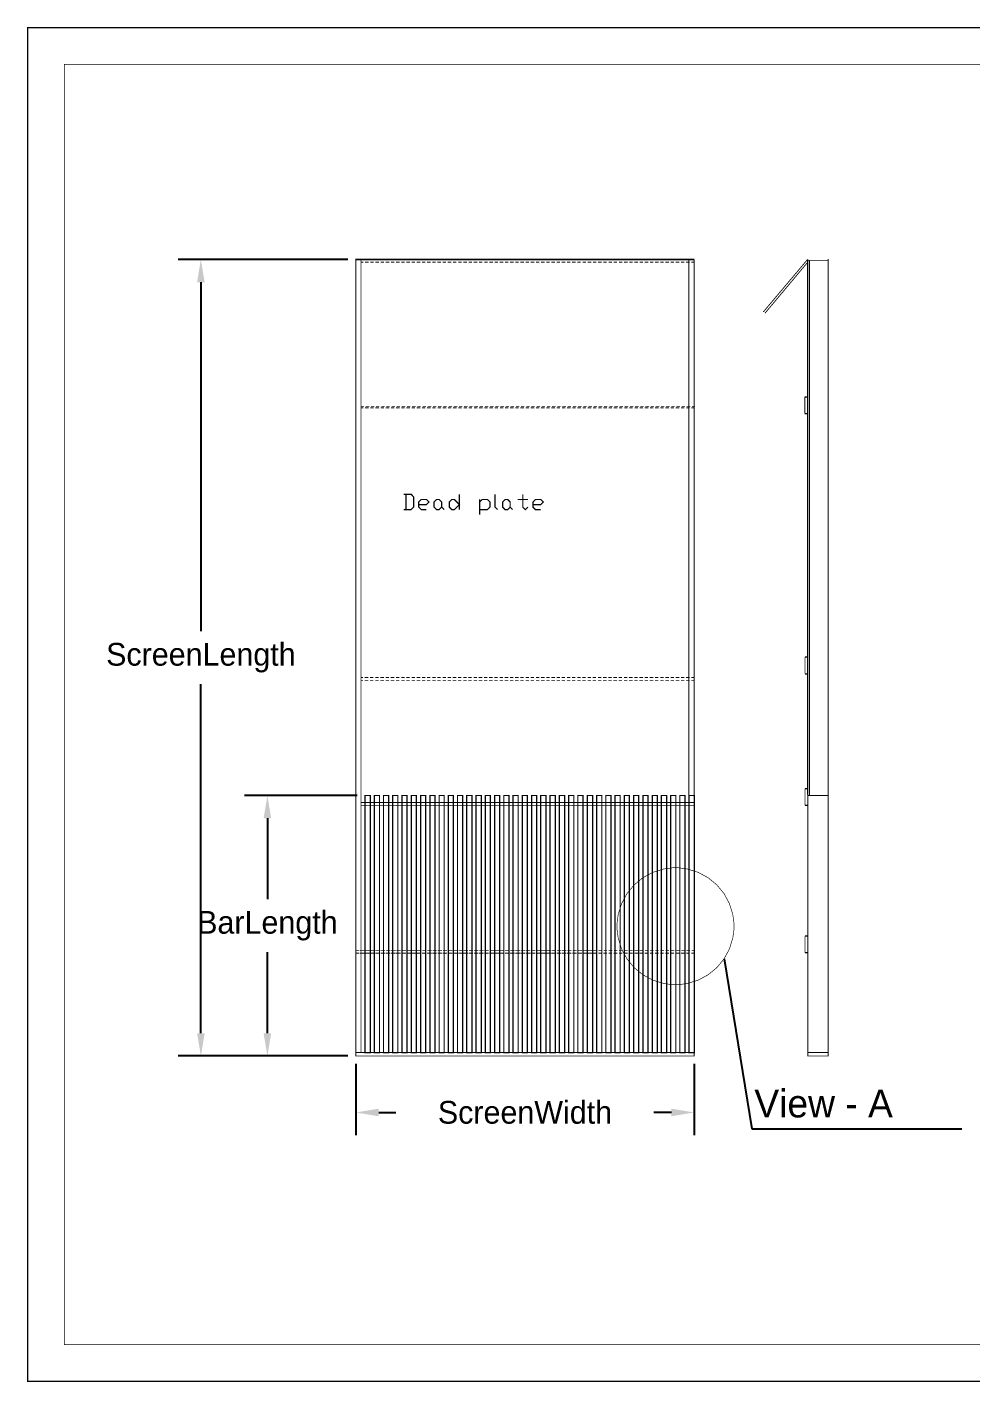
# Model space of a CAD drawing. Extents: x -4.2 to 11.2, y -10.2 to 0.5.
# Drawn here: x -4.2 to 3.27, y -10.24 to 0.48 of the extents above; entities that cross this region are included whole.
import ezdxf

# ---------------------------------------------------------------- set-up
doc = ezdxf.new("R2010")
doc.units = 0
doc.header["$MEASUREMENT"] = 0
doc.dimstyles.get("Standard").update_dxf_attribs({"dimtxt": 0.18, "dimasz": 0.18, "dimexe": 0.18, "dimexo": 0.0625, "dimgap": 0.09, "dimtad": 0, "dimtih": 1, "dimtoh": 1, "dimdec": 4, "dimzin": 0, "dimdsep": 46, "dimtxsty": 'Standard', "dimcen": 0.09, "dimadec": 0, "dimazin": 0, "dimtfac": 1, "dimtdec": 4, "dimtofl": 0, "dimtmove": 0, "dimatfit": 3, "dimfxl": 1, "dimtolj": 1, "dimtzin": 0, "dimarcsym": 0})

# ---------------------------------------------------------------- blocks, each defined once
blk = doc.blocks.new('*D0')
at = {"color": 0, "linetype": 'Continuous', "lineweight": -2}
for p, q in [((-1.597, -7.721), (-1.597, -8.286)), ((1.078, -7.721), (1.078, -8.286)), ((-1.417, -8.106), (-1.28, -8.106)), ((0.898, -8.106), (0.76, -8.106))]:
    blk.add_line(p, q, dxfattribs=at)
at = {"color": 0, "linetype": 'Continuous'}
for points in [[(-1.417, -8.076), (-1.417, -8.136), (-1.597, -8.106)], [(0.898, -8.076), (0.898, -8.136), (1.078, -8.106)]]:
    blk.add_solid(points, dxfattribs=at)
at = {"layer": 'Defpoints', "color": 0, "linetype": 'Continuous'}
for p in [(-1.597, -7.659), (1.078, -7.659), (1.078, -8.106)]:
    blk.add_point(p, dxfattribs=at)
at = {"color": 0, "linetype": 'Continuous', "insert": (-0.26, -8.106), "char_height": 0.18, "attachment_point": 5}
blk.add_mtext('\\A1;ScreenWidth', dxfattribs=at)
blk = doc.blocks.new('*D1')
at = {"color": 0, "linetype": 'Continuous', "lineweight": -2}
for p, q in [((-1.588, -5.599), (-2.477, -5.599)), ((-2.297, -5.779), (-2.297, -6.419)), ((-2.297, -7.479), (-2.297, -6.839)), ((-1.66, -7.659), (-2.477, -7.659))]:
    blk.add_line(p, q, dxfattribs=at)
at = {"color": 0, "linetype": 'Continuous'}
for points in [[(-2.327, -5.779), (-2.267, -5.779), (-2.297, -5.599)], [(-2.327, -7.479), (-2.267, -7.479), (-2.297, -7.659)]]:
    blk.add_solid(points, dxfattribs=at)
at = {"layer": 'Defpoints', "color": 0, "linetype": 'Continuous'}
for p in [(-2.297, -5.599), (-1.526, -5.599), (-1.597, -7.659)]:
    blk.add_point(p, dxfattribs=at)
at = {"color": 0, "linetype": 'Continuous', "insert": (-2.297, -6.629), "char_height": 0.18, "attachment_point": 5}
blk.add_mtext('\\A1;BarLength', dxfattribs=at)
blk = doc.blocks.new('*D2')
at = {"color": 0, "linetype": 'Continuous', "lineweight": -2}
for p, q in [((-1.66, -1.359), (-3.003, -1.359)), ((-2.823, -1.539), (-2.823, -4.299)), ((-2.823, -7.479), (-2.823, -4.719)), ((-1.66, -7.659), (-3.003, -7.659))]:
    blk.add_line(p, q, dxfattribs=at)
at = {"color": 0, "linetype": 'Continuous'}
for points in [[(-2.853, -1.539), (-2.793, -1.539), (-2.823, -1.359)], [(-2.853, -7.479), (-2.793, -7.479), (-2.823, -7.659)]]:
    blk.add_solid(points, dxfattribs=at)
at = {"layer": 'Defpoints', "color": 0, "linetype": 'Continuous'}
for p in [(-2.823, -1.359), (-1.597, -1.359), (-1.597, -7.659)]:
    blk.add_point(p, dxfattribs=at)
at = {"color": 0, "linetype": 'Continuous', "insert": (-2.823, -4.509), "char_height": 0.18, "attachment_point": 5}
blk.add_mtext('\\A1;ScreenLength', dxfattribs=at)

msp = doc.modelspace()

# ---------------------------------------------------------------- linework, layer by layer
at = {"linetype": 'Continuous'}
for p, q in [((1.07785, -1.36057), (-1.59725, -1.35889)), ((1.31385, -6.89161), (1.53469, -8.23587)), ((1.53469, -8.23587), (3.1938, -8.23587))]:
    msp.add_line(p, q, dxfattribs=at)
at = {"color": 0}
for points, const_width in [([(11.2078, 0.47445), (-4.19215, 0.47445), (-4.19215, -10.23227), (11.2078, -10.23227), (11.2078, 0.47445)], 0.01), ([(8.70612, 0.18445), (-3.90215, 0.18445), (-3.90215, -9.94223), (8.70612, -9.94223), (8.70612, 0.18445)], 0.005), ([(-0.93885, -3.33724), (-0.95885, -3.33724), (-0.97885, -3.31722), (-0.97885, -3.27724), (-0.95885, -3.25722), (-0.93885, -3.25722), (-0.91885, -3.27724), (-0.91885, -3.31722), (-0.93885, -3.33724)], 0.01), ([(-0.77885, -3.29727), (-0.81885, -3.33724), (-0.83885, -3.33724), (-0.85885, -3.31722), (-0.85885, -3.27724), (-0.83885, -3.25722), (-0.81885, -3.25722), (-0.77885, -3.29727)], 0.01), ([(-0.39715, -3.33724), (-0.41715, -3.33724), (-0.43725, -3.31722), (-0.43725, -3.27724), (-0.41715, -3.25722), (-0.39715, -3.25722), (-0.37725, -3.27724), (-0.37725, -3.31722), (-0.39715, -3.33724)], 0.01), ([(-1.48385, -7.63222), (-1.52555, -7.63222), (-1.52555, -5.59891), (-1.48385, -5.59891), (-1.48385, -7.63222)], 0.01), ([(-1.41055, -7.63222), (-1.45215, -7.63222), (-1.45215, -5.59891), (-1.41055, -5.59891), (-1.41055, -7.63222)], 0.01), ([(-1.33715, -7.63222), (-1.37885, -7.63222), (-1.37885, -5.59891), (-1.33715, -5.59891), (-1.33715, -7.63222)], 0.01), ([(-1.26545, -7.63222), (-1.30555, -7.63222), (-1.30555, -5.59891), (-1.26545, -5.59891), (-1.26545, -7.63222)], 0.01), ([(-1.19225, -7.63222), (-1.23215, -7.63222), (-1.23215, -5.59891), (-1.19225, -5.59891), (-1.19225, -7.63222)], 0.01), ([(-1.11885, -7.63222), (-1.15885, -7.63222), (-1.15885, -5.59891), (-1.11885, -5.59891), (-1.11885, -7.63222)], 0.01), ([(-1.04555, -7.63222), (-1.08555, -7.63222), (-1.08555, -5.59891), (-1.04555, -5.59891), (-1.04555, -7.63222)], 0.01), ([(-0.97225, -7.63222), (-1.01215, -7.63222), (-1.01215, -5.59891), (-0.97225, -5.59891), (-0.97225, -7.63222)], 0.01), ([(-0.89885, -7.63222), (-0.93885, -7.63222), (-0.93885, -5.59891), (-0.89885, -5.59891), (-0.89885, -7.63222)], 0.01), ([(-0.82555, -7.63222), (-0.86715, -7.63222), (-0.86715, -5.59891), (-0.82555, -5.59891), (-0.82555, -7.63222)], 0.01), ([(-0.75225, -7.63222), (-0.79385, -7.63222), (-0.79385, -5.59891), (-0.75225, -5.59891), (-0.75225, -7.63222)], 0.01), ([(-0.67885, -7.63222), (-0.72055, -7.63222), (-0.72055, -5.59891), (-0.67885, -5.59891), (-0.67885, -7.63222)], 0.01), ([(-0.60555, -7.63222), (-0.64715, -7.63222), (-0.64715, -5.59891), (-0.60555, -5.59891), (-0.60555, -7.63222)], 0.01), ([(-0.53385, -7.63222), (-0.57385, -7.63222), (-0.57385, -5.59891), (-0.53385, -5.59891), (-0.53385, -7.63222)], 0.01), ([(-0.46055, -7.63222), (-0.50055, -7.63222), (-0.50055, -5.59891), (-0.46055, -5.59891), (-0.46055, -7.63222)], 0.01), ([(-0.38715, -7.63222), (-0.42715, -7.63222), (-0.42715, -5.59891), (-0.38715, -5.59891), (-0.38715, -7.63222)], 0.01), ([(-0.31385, -7.63222), (-0.35385, -7.63222), (-0.35385, -5.59891), (-0.31385, -5.59891), (-0.31385, -7.63222)], 0.01), ([(-0.24055, -7.63222), (-0.28055, -7.63222), (-0.28055, -5.59891), (-0.24055, -5.59891), (-0.24055, -7.63222)], 0.01), ([(-0.16715, -7.63222), (-0.20715, -7.63222), (-0.20715, -5.59891), (-0.16715, -5.59891), (-0.16715, -7.63222)], 0.01), ([(-0.09385, -7.63222), (-0.13555, -7.63222), (-0.13555, -5.59891), (-0.09385, -5.59891), (-0.09385, -7.63222)], 0.01), ([(-0.02055, -7.63222), (-0.06225, -7.63222), (-0.06225, -5.59891), (-0.02055, -5.59891), (-0.02055, -7.63222)], 0.01), ([(0.05285, -7.63222), (0.01115, -7.63222), (0.01115, -5.59891), (0.05285, -5.59891), (0.05285, -7.63222)], 0.01), ([(0.12615, -7.63222), (0.08445, -7.63222), (0.08445, -5.59891), (0.12615, -5.59891), (0.12615, -7.63222)], 0.01), ([(0.19785, -7.63222), (0.15775, -7.63222), (0.15775, -5.59891), (0.19785, -5.59891), (0.19785, -7.63222)], 0.01), ([(0.27445, -7.63222), (0.23285, -7.63222), (0.23285, -5.59891), (0.27445, -5.59891), (0.27445, -7.63222)], 0.01), ([(0.34785, -7.63222), (0.30615, -7.63222), (0.30615, -5.59891), (0.34785, -5.59891), (0.34785, -7.63222)], 0.01), ([(0.41945, -7.63222), (0.37945, -7.63222), (0.37945, -5.59891), (0.41945, -5.59891), (0.41945, -7.63222)], 0.01), ([(0.49275, -7.63222), (0.45285, -7.63222), (0.45285, -5.59891), (0.49275, -5.59891), (0.49275, -7.63222)], 0.01), ([(0.56615, -7.63222), (0.52615, -7.63222), (0.52615, -5.59891), (0.56615, -5.59891), (0.56615, -7.63222)], 0.01), ([(0.63945, -7.63222), (0.59945, -7.63222), (0.59945, -5.59891), (0.63945, -5.59891), (0.63945, -7.63222)], 0.01), ([(0.71275, -7.63222), (0.67285, -7.63222), (0.67285, -5.59891), (0.71275, -5.59891), (0.71275, -7.63222)], 0.01), ([(0.78615, -7.63222), (0.74615, -7.63222), (0.74615, -5.59891), (0.78615, -5.59891), (0.78615, -7.63222)], 0.01), ([(0.85955, -7.63222), (0.81785, -7.63222), (0.81785, -5.59891), (0.85955, -5.59891), (0.85955, -7.63222)], 0.01), ([(0.93275, -7.63222), (0.89115, -7.63222), (0.89115, -5.59891), (0.93275, -5.59891), (0.93275, -7.63222)], 0.01), ([(1.00615, -7.63222), (0.96445, -7.63222), (0.96445, -5.59891), (1.00615, -5.59891), (1.00615, -7.63222)], 0.01), ([(1.07945, -7.63222), (1.03785, -7.63222), (1.03785, -5.59891), (1.07945, -5.59891), (1.07945, -7.63222)], 0.01), ([(0.93025, -6.17057), (0.90695, -6.17057), (0.83705, -6.17996), (0.75025, -6.20688), (0.67165, -6.24952), (0.60325, -6.30604), (0.54675, -6.37446), (0.50405, -6.45302), (0.47715, -6.53982), (0.46775, -6.60977), (0.46775, -6.63309), (0.46775, -6.65636), (0.47715, -6.72624), (0.50405, -6.8131), (0.54675, -6.89161), (0.60325, -6.96007), (0.67165, -7.01656), (0.75025, -7.0592), (0.83705, -7.0861), (0.90695, -7.09554), (0.93025, -7.09554), (0.95355, -7.09554), (1.02355, -7.0861), (1.11035, -7.0592), (1.18885, -7.01656), (1.25735, -6.96007), (1.31385, -6.89161), (1.35645, -6.8131), (1.38335, -6.72624), (1.39285, -6.65636), (1.39285, -6.63309), (1.39285, -6.60977), (1.38335, -6.53982), (1.35645, -6.45302), (1.31385, -6.37446), (1.25735, -6.30604), (1.18885, -6.24952), (1.11035, -6.20688), (1.02355, -6.17996), (0.95355, -6.17057), (0.93025, -6.17057)], 0.005), ([(1.07785, -7.63222), (1.07785, -7.65892), (-1.59725, -7.65892), (-1.59725, -7.63222), (1.07785, -7.63222)], 0.00667)]:
    msp.add_lwpolyline(points, close=True, dxfattribs=dict(at, const_width=const_width))
for points, const_width in [([(-1.55715, -1.35889), (-1.59725, -1.35889), (-1.59725, -7.63222), (-1.55715, -7.63222)], 0.00667), ([(-1.55715, -7.63222), (-1.55715, -1.36057)], 0.00667), ([(-1.53885, -1.3806), (-1.55715, -1.3806)], 0.00667), ([(-1.49725, -1.3806), (-1.52555, -1.3806)], 0.00667), ([(-1.45715, -1.3806), (-1.48385, -1.3806)], 0.00667), ([(-1.41555, -1.3806), (-1.44385, -1.3806)], 0.00667), ([(-1.37555, -1.3806), (-1.40215, -1.3806)], 0.00667), ([(-1.33385, -1.3806), (-1.36215, -1.3806)], 0.00667), ([(-1.29385, -1.3806), (-1.32055, -1.3806)], 0.00667), ([(-1.25225, -1.3806), (-1.27885, -1.3806)], 0.00667), ([(-1.21055, -1.3806), (-1.23885, -1.3806)], 0.00667), ([(-1.17055, -1.3806), (-1.19715, -1.3806)], 0.00667), ([(-1.12885, -1.3806), (-1.15725, -1.3806)], 0.00667), ([(-1.08885, -1.3806), (-1.11555, -1.3806)], 0.00667), ([(-1.04715, -1.3806), (-1.07385, -1.3806)], 0.00667), ([(-1.00555, -1.3806), (-1.03385, -1.3806)], 0.00667), ([(-0.96555, -1.3806), (-0.99215, -1.3806)], 0.00667), ([(-0.92385, -1.3806), (-0.95215, -1.3806)], 0.00667), ([(-0.88385, -1.3806), (-0.91055, -1.3806)], 0.00667), ([(-0.84225, -1.3806), (-0.87055, -1.3806)], 0.00667), ([(-0.80215, -1.3806), (-0.82885, -1.3806)], 0.00667), ([(-0.76055, -1.3806), (-0.78725, -1.3806)], 0.00667), ([(-0.71885, -1.3806), (-0.74725, -1.3806)], 0.00667), ([(-0.67885, -1.3806), (-0.70555, -1.3806)], 0.00667), ([(-0.63715, -1.3806), (-0.66555, -1.3806)], 0.00667), ([(-0.59725, -1.3806), (-0.62385, -1.3806)], 0.00667), ([(-0.55555, -1.3806), (-0.58215, -1.3806)], 0.00667), ([(-0.51385, -1.3806), (-0.54215, -1.3806)], 0.00667), ([(-0.47385, -1.3806), (-0.50055, -1.3806)], 0.00667), ([(-0.43215, -1.3806), (-0.46055, -1.3806)], 0.00667), ([(-0.39215, -1.3806), (-0.41885, -1.3806)], 0.00667), ([(-0.35055, -1.3806), (-0.37885, -1.3806)], 0.00667), ([(-0.31055, -1.3806), (-0.33715, -1.3806)], 0.00667), ([(-0.26885, -1.3806), (-0.29555, -1.3806)], 0.00667), ([(-0.22715, -1.3806), (-0.25555, -1.3806)], 0.00667), ([(-0.18725, -1.3806), (-0.21385, -1.3806)], 0.00667), ([(-0.14555, -1.3806), (-0.17385, -1.3806)], 0.00667), ([(-0.10555, -1.3806), (-0.13225, -1.3806)], 0.00667), ([(-0.06385, -1.3806), (-0.09055, -1.3806)], 0.00667), ([(-0.02385, -1.3806), (-0.05055, -1.3806)], 0.00667), ([(0.01785, -1.3806), (-0.00885, -1.3806)], 0.00667), ([(0.05945, -1.3806), (0.03115, -1.3806)], 0.00667), ([(0.09945, -1.3806), (0.07285, -1.3806)], 0.00667), ([(0.14115, -1.3806), (0.11285, -1.3806)], 0.00667), ([(0.18115, -1.3806), (0.15445, -1.3806)], 0.00667), ([(0.22285, -1.3806), (0.19615, -1.3806)], 0.00667), ([(0.26445, -1.3806), (0.23615, -1.3806)], 0.00667), ([(0.30445, -1.3806), (0.27775, -1.3806)], 0.00667), ([(0.34615, -1.3806), (0.31785, -1.3806)], 0.00667), ([(0.38615, -1.3806), (0.35955, -1.3806)], 0.00667), ([(0.42785, -1.3806), (0.40115, -1.3806)], 0.00667), ([(0.46775, -1.3806), (0.44115, -1.3806)], 0.00667), ([(0.50945, -1.3806), (0.48285, -1.3806)], 0.00667), ([(0.55115, -1.3806), (0.52285, -1.3806)], 0.00667), ([(0.59115, -1.3806), (0.56445, -1.3806)], 0.00667), ([(0.63285, -1.3806), (0.60445, -1.3806)], 0.00667), ([(0.67285, -1.3806), (0.64615, -1.3806)], 0.00667), ([(0.71445, -1.3806), (0.68775, -1.3806)], 0.00667), ([(0.75615, -1.3806), (0.72785, -1.3806)], 0.00667), ([(0.79615, -1.3806), (0.76945, -1.3806)], 0.00667), ([(0.83775, -1.3806), (0.80945, -1.3806)], 0.00667), ([(0.87775, -1.3806), (0.85115, -1.3806)], 0.00667), ([(0.91945, -1.3806), (0.89115, -1.3806)], 0.00667), ([(0.95945, -1.3806), (0.93275, -1.3806)], 0.00667), ([(1.00115, -1.3806), (0.97445, -1.3806)], 0.00667), ([(1.04285, -1.3806), (1.01445, -1.3806)], 0.00667), ([(1.03615, -1.36057), (1.03615, -7.63222)], 0.00667), ([(1.07445, -1.3806), (1.05615, -1.3806)], 0.00667), ([(1.07785, -7.63222), (1.07785, -1.36057)], 0.00667), ([(1.97283, -1.36057), (1.62445, -1.77393)], 0.00667), ([(1.97283, -1.38391), (1.63785, -1.78392)], 0.00667), ([(1.97283, -5.59224), (1.97283, -1.35889)], 0.00667), ([(2.13782, -1.35559), (2.13782, -7.63222), (1.97614, -7.63222)], 0.00667), ([(1.97614, -7.63222), (1.97614, -1.35889)], 0.00667), ([(1.97614, -1.36557), (2.13782, -1.36557)], 0.00667), ([(1.98949, -5.59891), (1.98949, -1.36893)], 0.00667), ([(1.95281, -2.44559), (1.97446, -2.44559)], 0.01), ([(1.95281, -2.44559), (1.95281, -2.57559)], 0.00667), ([(-1.53385, -2.52057), (-1.55715, -2.52057)], 0.00667), ([(-1.53885, -2.53224), (-1.55715, -2.53224)], 0.00667), ([(-1.49725, -2.53224), (-1.52555, -2.53224)], 0.00667), ([(-1.49215, -2.52057), (-1.52055, -2.52057)], 0.00667), ([(-1.45715, -2.53224), (-1.48385, -2.53224)], 0.00667), ([(-1.45215, -2.52057), (-1.47885, -2.52057)], 0.00667), ([(-1.41555, -2.53224), (-1.44225, -2.53224)], 0.00667), ([(-1.41055, -2.52057), (-1.43885, -2.52057)], 0.00667), ([(-1.37385, -2.53224), (-1.40215, -2.53224)], 0.00667), ([(-1.37055, -2.52057), (-1.39715, -2.52057)], 0.00667), ([(-1.33385, -2.53224), (-1.36055, -2.53224)], 0.00667), ([(-1.32885, -2.52057), (-1.35555, -2.52057)], 0.00667), ([(-1.29215, -2.53224), (-1.32055, -2.53224)], 0.00667), ([(-1.28725, -2.52057), (-1.31555, -2.52057)], 0.00667), ([(-1.25225, -2.53224), (-1.27885, -2.53224)], 0.00667), ([(-1.24725, -2.52057), (-1.27385, -2.52057)], 0.00667), ([(-1.21055, -2.53224), (-1.23715, -2.53224)], 0.00667), ([(-1.20555, -2.52057), (-1.23385, -2.52057)], 0.00667), ([(-1.17055, -2.53224), (-1.19715, -2.53224)], 0.00667), ([(-1.16555, -2.52057), (-1.19225, -2.52057)], 0.00667), ([(-1.12885, -2.53224), (-1.15555, -2.53224)], 0.00667), ([(-1.12385, -2.52057), (-1.15215, -2.52057)], 0.00667), ([(-1.08715, -2.53224), (-1.11555, -2.53224)], 0.00667), ([(-1.08385, -2.52057), (-1.11055, -2.52057)], 0.00667), ([(-1.04715, -2.53224), (-1.07385, -2.53224)], 0.00667), ([(-1.04215, -2.52057), (-1.06885, -2.52057)], 0.00667), ([(-1.00555, -2.53224), (-1.03385, -2.53224)], 0.00667), ([(-1.00055, -2.52057), (-1.02885, -2.52057)], 0.00667), ([(-0.96555, -2.53224), (-0.99215, -2.53224)], 0.00667), ([(-0.96055, -2.52057), (-0.98715, -2.52057)], 0.00667), ([(-0.92385, -2.53224), (-0.95055, -2.53224)], 0.00667), ([(-0.91885, -2.52057), (-0.94715, -2.52057)], 0.00667), ([(-0.88225, -2.53224), (-0.91055, -2.53224)], 0.00667), ([(-0.87885, -2.52057), (-0.90555, -2.52057)], 0.00667), ([(-0.84225, -2.53224), (-0.86885, -2.53224)], 0.00667), ([(-0.83715, -2.52057), (-0.86385, -2.52057)], 0.00667), ([(-0.80055, -2.53224), (-0.82885, -2.53224)], 0.00667), ([(-0.79555, -2.52057), (-0.82385, -2.52057)], 0.00667), ([(-0.76055, -2.53224), (-0.78725, -2.53224)], 0.00667), ([(-0.75555, -2.52057), (-0.78225, -2.52057)], 0.00667), ([(-0.71885, -2.53224), (-0.74555, -2.53224)], 0.00667), ([(-0.71385, -2.52057), (-0.74215, -2.52057)], 0.00667), ([(-0.67885, -2.53224), (-0.70555, -2.53224)], 0.00667), ([(-0.67385, -2.52057), (-0.70055, -2.52057)], 0.00667), ([(-0.63715, -2.53224), (-0.66385, -2.53224)], 0.00667), ([(-0.63225, -2.52057), (-0.66055, -2.52057)], 0.00667), ([(-0.59555, -2.53224), (-0.62385, -2.53224)], 0.00667), ([(-0.59225, -2.52057), (-0.61885, -2.52057)], 0.00667), ([(-0.55555, -2.53224), (-0.58215, -2.53224)], 0.00667), ([(-0.55055, -2.52057), (-0.57715, -2.52057)], 0.00667), ([(-0.51385, -2.53224), (-0.54215, -2.53224)], 0.00667), ([(-0.50885, -2.52057), (-0.53725, -2.52057)], 0.00667), ([(-0.47385, -2.53224), (-0.50055, -2.53224)], 0.00667), ([(-0.46885, -2.52057), (-0.49555, -2.52057)], 0.00667), ([(-0.43215, -2.53224), (-0.45885, -2.53224)], 0.00667), ([(-0.42715, -2.52057), (-0.45555, -2.52057)], 0.00667), ([(-0.39045, -2.53224), (-0.41885, -2.53224)], 0.00667), ([(-0.38715, -2.52057), (-0.41385, -2.52057)], 0.00667), ([(-0.35055, -2.53224), (-0.37725, -2.53224)], 0.00667), ([(-0.34555, -2.52057), (-0.37225, -2.52057)], 0.00667), ([(-0.30885, -2.53224), (-0.33715, -2.53224)], 0.00667), ([(-0.30385, -2.52057), (-0.33215, -2.52057)], 0.00667), ([(-0.26885, -2.53224), (-0.29555, -2.53224)], 0.00667), ([(-0.26385, -2.52057), (-0.29055, -2.52057)], 0.00667), ([(-0.22715, -2.53224), (-0.25555, -2.53224)], 0.00667), ([(-0.22225, -2.52057), (-0.25055, -2.52057)], 0.00667), ([(-0.18725, -2.53224), (-0.21385, -2.53224)], 0.00667), ([(-0.18215, -2.52057), (-0.20885, -2.52057)], 0.00667), ([(-0.14555, -2.53224), (-0.17215, -2.53224)], 0.00667), ([(-0.14045, -2.52057), (-0.16885, -2.52057)], 0.00667), ([(-0.10385, -2.53224), (-0.13225, -2.53224)], 0.00667), ([(-0.10055, -2.52057), (-0.12725, -2.52057)], 0.00667), ([(-0.06385, -2.53224), (-0.09055, -2.53224)], 0.00667), ([(-0.05885, -2.52057), (-0.08555, -2.52057)], 0.00667), ([(-0.02215, -2.53224), (-0.05055, -2.53224)], 0.00667), ([(-0.01715, -2.52057), (-0.04555, -2.52057)], 0.00667), ([(0.01785, -2.53224), (-0.00885, -2.53224)], 0.00667), ([(0.02285, -2.52057), (-0.00385, -2.52057)], 0.00667), ([(0.05945, -2.53224), (0.03275, -2.53224)], 0.00667), ([(0.06445, -2.52057), (0.03615, -2.52057)], 0.00667), ([(0.10115, -2.53224), (0.07285, -2.53224)], 0.00667), ([(0.10445, -2.52057), (0.07785, -2.52057)], 0.00667), ([(0.14115, -2.53224), (0.11445, -2.53224)], 0.00667), ([(0.14615, -2.52057), (0.11945, -2.52057)], 0.00667), ([(0.18275, -2.53224), (0.15445, -2.53224)], 0.00667), ([(0.18775, -2.52057), (0.15945, -2.52057)], 0.00667), ([(0.22285, -2.53224), (0.19615, -2.53224)], 0.00667), ([(0.22785, -2.52057), (0.20115, -2.52057)], 0.00667), ([(0.26445, -2.53224), (0.23615, -2.53224)], 0.00667), ([(0.26945, -2.52057), (0.24115, -2.52057)], 0.00667), ([(0.30445, -2.53224), (0.27775, -2.53224)], 0.00667), ([(0.30945, -2.52057), (0.28275, -2.52057)], 0.00667), ([(0.34615, -2.53224), (0.31945, -2.53224)], 0.00667), ([(0.35115, -2.52057), (0.32285, -2.52057)], 0.00667), ([(0.38785, -2.53224), (0.35955, -2.53224)], 0.00667), ([(0.39115, -2.52057), (0.36445, -2.52057)], 0.00667), ([(0.42785, -2.53224), (0.40115, -2.53224)], 0.00667), ([(0.43275, -2.52057), (0.40615, -2.52057)], 0.00667), ([(0.46945, -2.53224), (0.44115, -2.53224)], 0.00667), ([(0.47445, -2.52057), (0.44615, -2.52057)], 0.00667), ([(0.50945, -2.53224), (0.48285, -2.53224)], 0.00667), ([(0.51445, -2.52057), (0.48785, -2.52057)], 0.00667), ([(0.55115, -2.53224), (0.52445, -2.53224)], 0.00667), ([(0.55615, -2.52057), (0.52775, -2.52057)], 0.00667), ([(0.59275, -2.53224), (0.56445, -2.53224)], 0.00667), ([(0.59615, -2.52057), (0.56945, -2.52057)], 0.00667), ([(0.63285, -2.53224), (0.60615, -2.53224)], 0.00667), ([(0.63785, -2.52057), (0.61115, -2.52057)], 0.00667), ([(0.67445, -2.53224), (0.64615, -2.53224)], 0.00667), ([(0.67785, -2.52057), (0.65115, -2.52057)], 0.00667), ([(0.71445, -2.53224), (0.68775, -2.53224)], 0.00667), ([(0.71945, -2.52057), (0.69285, -2.52057)], 0.00667), ([(0.75615, -2.53224), (0.72785, -2.53224)], 0.00667), ([(0.76115, -2.52057), (0.73285, -2.52057)], 0.00667), ([(0.79615, -2.53224), (0.76945, -2.53224)], 0.00667), ([(0.80115, -2.52057), (0.77445, -2.52057)], 0.00667), ([(0.83775, -2.53224), (0.81115, -2.53224)], 0.00667), ([(0.84275, -2.52057), (0.81445, -2.52057)], 0.00667), ([(0.87945, -2.53224), (0.85115, -2.53224)], 0.00667), ([(0.88285, -2.52057), (0.85615, -2.52057)], 0.00667), ([(0.91945, -2.53224), (0.89285, -2.53224)], 0.00667), ([(0.92445, -2.52057), (0.89785, -2.52057)], 0.00667), ([(0.96115, -2.53224), (0.93275, -2.53224)], 0.00667), ([(0.96615, -2.52057), (0.93775, -2.52057)], 0.00667), ([(1.00115, -2.53224), (0.97445, -2.53224)], 0.00667), ([(1.00615, -2.52057), (0.97945, -2.52057)], 0.00667), ([(1.04285, -2.53224), (1.01615, -2.53224)], 0.00667), ([(1.04785, -2.52057), (1.01945, -2.52057)], 0.00667), ([(1.07445, -2.53224), (1.05615, -2.53224)], 0.00667), ([(1.08445, -2.52057), (1.06115, -2.52057)], 0.00667), ([(1.95281, -2.57889), (1.97446, -2.57889)], 0.01), ([(-1.22055, -3.33724), (-1.16055, -3.33724), (-1.14045, -3.31722), (-1.14045, -3.23725), (-1.16055, -3.21556), (-1.22055, -3.21556)], 0.01), ([(-1.20055, -3.21556), (-1.20055, -3.33724)], 0.01), ([(-0.77885, -3.21556), (-0.77885, -3.33724)], 0.01), ([(-0.49725, -3.21556), (-0.49725, -3.31722), (-0.47715, -3.33724)], 0.01), ([(-0.27715, -3.21556), (-0.27715, -3.31722), (-0.25725, -3.33724), (-0.23715, -3.31722)], 0.01), ([(-1.10055, -3.29727), (-1.03885, -3.29727), (-1.01885, -3.27724), (-1.03885, -3.25722), (-1.08055, -3.25722), (-1.10055, -3.27724), (-1.10055, -3.31722), (-1.08055, -3.33724), (-1.03885, -3.33724)], 0.01), ([(-0.91885, -3.31722), (-0.89885, -3.33724)], 0.01), ([(-0.61885, -3.37723), (-0.61885, -3.25722)], 0.01), ([(-0.61885, -3.27724), (-0.59885, -3.25722), (-0.55715, -3.25722), (-0.53725, -3.27724), (-0.53725, -3.31722), (-0.55715, -3.33724), (-0.61885, -3.33724)], 0.01), ([(-0.37725, -3.31722), (-0.35715, -3.33724)], 0.01), ([(-0.31725, -3.25722), (-0.23715, -3.25722)], 0.01), ([(-0.19715, -3.29727), (-0.13555, -3.29727), (-0.11555, -3.27724), (-0.13555, -3.25722), (-0.17715, -3.25722), (-0.19715, -3.27724), (-0.19715, -3.31722), (-0.17715, -3.33724), (-0.13555, -3.33724)], 0.01), ([(1.9545, -4.50391), (1.97614, -4.50391)], 0.01), ([(1.9545, -4.50391), (1.9545, -4.63391)], 0.00667), ([(-1.54055, -4.66559), (-1.55715, -4.66559)], 0.00667), ([(-1.54055, -4.68724), (-1.55715, -4.68724)], 0.00667), ([(-1.49885, -4.66559), (-1.52715, -4.66559)], 0.00667), ([(-1.49885, -4.68724), (-1.52715, -4.68724)], 0.00667), ([(-1.45885, -4.66559), (-1.48555, -4.66559)], 0.00667), ([(-1.45885, -4.68724), (-1.48555, -4.68724)], 0.00667), ([(-1.41715, -4.66559), (-1.44385, -4.66559)], 0.00667), ([(-1.41715, -4.68724), (-1.44385, -4.68724)], 0.00667), ([(-1.37555, -4.66559), (-1.40385, -4.66559)], 0.00667), ([(-1.37555, -4.68724), (-1.40385, -4.68724)], 0.00667), ([(-1.33555, -4.66559), (-1.36215, -4.66559)], 0.00667), ([(-1.33555, -4.68724), (-1.36215, -4.68724)], 0.00667), ([(-1.29385, -4.66559), (-1.32215, -4.66559)], 0.00667), ([(-1.29385, -4.68724), (-1.32215, -4.68724)], 0.00667), ([(-1.25385, -4.66559), (-1.28055, -4.66559)], 0.00667), ([(-1.25385, -4.68724), (-1.28055, -4.68724)], 0.00667), ([(-1.21215, -4.66559), (-1.23885, -4.66559)], 0.00667), ([(-1.21215, -4.68724), (-1.23885, -4.68724)], 0.00667), ([(-1.17215, -4.66559), (-1.19885, -4.66559)], 0.00667), ([(-1.17215, -4.68724), (-1.19885, -4.68724)], 0.00667), ([(-1.13055, -4.66559), (-1.15725, -4.66559)], 0.00667), ([(-1.13055, -4.68724), (-1.15725, -4.68724)], 0.00667), ([(-1.08885, -4.66559), (-1.11715, -4.66559)], 0.00667), ([(-1.08885, -4.68724), (-1.11715, -4.68724)], 0.00667), ([(-1.04885, -4.66559), (-1.07555, -4.66559)], 0.00667), ([(-1.04885, -4.68724), (-1.07555, -4.68724)], 0.00667), ([(-1.00725, -4.66559), (-1.03555, -4.66559)], 0.00667), ([(-1.00725, -4.68724), (-1.03555, -4.68724)], 0.00667), ([(-0.96725, -4.66559), (-0.99385, -4.66559)], 0.00667), ([(-0.96725, -4.68724), (-0.99385, -4.68724)], 0.00667), ([(-0.92555, -4.66559), (-0.95215, -4.66559)], 0.00667), ([(-0.92555, -4.68724), (-0.95215, -4.68724)], 0.00667), ([(-0.88385, -4.66559), (-0.91225, -4.66559)], 0.00667), ([(-0.88385, -4.68724), (-0.91225, -4.68724)], 0.00667), ([(-0.84385, -4.66559), (-0.87055, -4.66559)], 0.00667), ([(-0.84385, -4.68724), (-0.87055, -4.68724)], 0.00667), ([(-0.80215, -4.66559), (-0.83055, -4.66559)], 0.00667), ([(-0.80215, -4.68724), (-0.83055, -4.68724)], 0.00667), ([(-0.76215, -4.66559), (-0.78885, -4.66559)], 0.00667), ([(-0.76215, -4.68724), (-0.78885, -4.68724)], 0.00667), ([(-0.72055, -4.66559), (-0.74725, -4.66559)], 0.00667), ([(-0.72055, -4.68724), (-0.74725, -4.68724)], 0.00667), ([(-0.68055, -4.66559), (-0.70715, -4.66559)], 0.00667), ([(-0.68055, -4.68724), (-0.70715, -4.68724)], 0.00667), ([(-0.63885, -4.66559), (-0.66555, -4.66559)], 0.00667), ([(-0.63885, -4.68724), (-0.66555, -4.68724)], 0.00667), ([(-0.59725, -4.66559), (-0.62555, -4.66559)], 0.00667), ([(-0.59725, -4.68724), (-0.62555, -4.68724)], 0.00667), ([(-0.55715, -4.66559), (-0.58385, -4.66559)], 0.00667), ([(-0.55715, -4.68724), (-0.58385, -4.68724)], 0.00667), ([(-0.51545, -4.66559), (-0.54385, -4.66559)], 0.00667), ([(-0.51545, -4.68724), (-0.54385, -4.68724)], 0.00667), ([(-0.47555, -4.66559), (-0.50225, -4.66559)], 0.00667), ([(-0.47555, -4.68724), (-0.50225, -4.68724)], 0.00667), ([(-0.43385, -4.66559), (-0.46055, -4.66559)], 0.00667), ([(-0.43385, -4.68724), (-0.46055, -4.68724)], 0.00667), ([(-0.39215, -4.66559), (-0.42055, -4.66559)], 0.00667), ([(-0.39215, -4.68724), (-0.42055, -4.68724)], 0.00667), ([(-0.35215, -4.66559), (-0.37885, -4.66559)], 0.00667), ([(-0.35215, -4.68724), (-0.37885, -4.68724)], 0.00667), ([(-0.31055, -4.66559), (-0.33885, -4.66559)], 0.00667), ([(-0.31055, -4.68724), (-0.33885, -4.68724)], 0.00667), ([(-0.27055, -4.66559), (-0.29715, -4.66559)], 0.00667), ([(-0.27055, -4.68724), (-0.29715, -4.68724)], 0.00667), ([(-0.22885, -4.66559), (-0.25555, -4.66559)], 0.00667), ([(-0.22885, -4.68724), (-0.25555, -4.68724)], 0.00667), ([(-0.18885, -4.66559), (-0.21555, -4.66559)], 0.00667), ([(-0.18885, -4.68724), (-0.21555, -4.68724)], 0.00667), ([(-0.14715, -4.66559), (-0.17385, -4.66559)], 0.00667), ([(-0.14715, -4.68724), (-0.17385, -4.68724)], 0.00667), ([(-0.10555, -4.66559), (-0.13385, -4.66559)], 0.00667), ([(-0.10555, -4.68724), (-0.13385, -4.68724)], 0.00667), ([(-0.06555, -4.66559), (-0.09225, -4.66559)], 0.00667), ([(-0.06555, -4.68724), (-0.09225, -4.68724)], 0.00667), ([(-0.02385, -4.66559), (-0.05215, -4.66559)], 0.00667), ([(-0.02385, -4.68724), (-0.05215, -4.68724)], 0.00667), ([(0.01615, -4.66559), (-0.01055, -4.66559)], 0.00667), ([(0.01615, -4.68724), (-0.01055, -4.68724)], 0.00667), ([(0.05775, -4.66559), (0.03115, -4.66559)], 0.00667), ([(0.05775, -4.68724), (0.03115, -4.68724)], 0.00667), ([(0.09945, -4.66559), (0.07115, -4.66559)], 0.00667), ([(0.09945, -4.68724), (0.07115, -4.68724)], 0.00667), ([(0.13945, -4.66559), (0.11285, -4.66559)], 0.00667), ([(0.13945, -4.68724), (0.11285, -4.68724)], 0.00667), ([(0.18115, -4.66559), (0.15275, -4.66559)], 0.00667), ([(0.18115, -4.68724), (0.15275, -4.68724)], 0.00667), ([(0.22115, -4.66559), (0.19445, -4.66559)], 0.00667), ([(0.22115, -4.68724), (0.19445, -4.68724)], 0.00667), ([(0.26285, -4.66559), (0.23455, -4.66559)], 0.00667), ([(0.26285, -4.68724), (0.23455, -4.68724)], 0.00667), ([(0.30285, -4.66559), (0.27615, -4.66559)], 0.00667), ([(0.30285, -4.68724), (0.27615, -4.68724)], 0.00667), ([(0.34445, -4.66559), (0.31785, -4.66559)], 0.00667), ([(0.34445, -4.68724), (0.31785, -4.68724)], 0.00667), ([(0.38615, -4.66559), (0.35785, -4.66559)], 0.00667), ([(0.38615, -4.68724), (0.35785, -4.68724)], 0.00667), ([(0.42615, -4.66559), (0.39945, -4.66559)], 0.00667), ([(0.42615, -4.68724), (0.39945, -4.68724)], 0.00667), ([(0.46775, -4.66559), (0.43945, -4.66559)], 0.00667), ([(0.46775, -4.68724), (0.43945, -4.68724)], 0.00667), ([(0.50785, -4.66559), (0.48115, -4.66559)], 0.00667), ([(0.50785, -4.68724), (0.48115, -4.68724)], 0.00667), ([(0.54945, -4.66559), (0.52285, -4.66559)], 0.00667), ([(0.54945, -4.68724), (0.52285, -4.68724)], 0.00667), ([(0.59115, -4.66559), (0.56275, -4.66559)], 0.00667), ([(0.59115, -4.68724), (0.56275, -4.68724)], 0.00667), ([(0.63115, -4.66559), (0.60445, -4.66559)], 0.00667), ([(0.63115, -4.68724), (0.60445, -4.68724)], 0.00667), ([(0.67285, -4.66559), (0.64445, -4.66559)], 0.00667), ([(0.67285, -4.68724), (0.64445, -4.68724)], 0.00667), ([(0.71275, -4.66559), (0.68615, -4.66559)], 0.00667), ([(0.71275, -4.68724), (0.68615, -4.68724)], 0.00667), ([(0.75445, -4.66559), (0.72615, -4.66559)], 0.00667), ([(0.75445, -4.68724), (0.72615, -4.68724)], 0.00667), ([(0.79445, -4.66559), (0.76785, -4.66559)], 0.00667), ([(0.79445, -4.68724), (0.76785, -4.68724)], 0.00667), ([(0.83615, -4.66559), (0.80945, -4.66559)], 0.00667), ([(0.83615, -4.68724), (0.80945, -4.68724)], 0.00667), ([(0.87775, -4.66559), (0.84945, -4.66559)], 0.00667), ([(0.87775, -4.68724), (0.84945, -4.68724)], 0.00667), ([(0.91785, -4.66559), (0.89115, -4.66559)], 0.00667), ([(0.91785, -4.68724), (0.89115, -4.68724)], 0.00667), ([(0.95945, -4.66559), (0.93115, -4.66559)], 0.00667), ([(0.95945, -4.68724), (0.93115, -4.68724)], 0.00667), ([(0.99945, -4.66559), (0.97285, -4.66559)], 0.00667), ([(0.99945, -4.68724), (0.97285, -4.68724)], 0.00667), ([(1.04115, -4.66559), (1.01445, -4.66559)], 0.00667), ([(1.04115, -4.68724), (1.01445, -4.68724)], 0.00667), ([(1.07285, -4.66559), (1.05445, -4.66559)], 0.00667), ([(1.07285, -4.68724), (1.05445, -4.68724)], 0.00667), ([(1.9545, -4.63721), (1.97614, -4.63721)], 0.01), ([(1.9545, -5.54389), (1.97614, -5.54389)], 0.01), ([(1.9545, -5.54557), (1.9545, -5.67557)], 0.00667), ([(1.07945, -5.65392), (-1.55715, -5.65392)], 0.00667), ([(1.07615, -5.67888), (-1.55715, -5.67888)], 0.00667), ([(1.9545, -5.67725), (1.97614, -5.67725)], 0.01), ([(1.97614, -5.59891), (2.13782, -5.59891)], 0.01), ([(1.9545, -6.71056), (1.97614, -6.71056)], 0.01), ([(1.9545, -6.71224), (1.9545, -6.84224)], 0.00667), ([(1.97614, -6.71224), (1.97614, -6.84224)], 0.00667), ([(-1.57055, -6.82391), (-1.59725, -6.82391)], 0.00667), ([(-1.57885, -6.82391), (-1.59725, -6.82391)], 0.00667), ([(-1.57055, -6.84554), (-1.59725, -6.84554)], 0.00667), ([(-1.57885, -6.84554), (-1.59725, -6.84554)], 0.00667), ([(-1.53885, -6.84554), (-1.56555, -6.84554)], 0.00667), ([(-1.53725, -6.82391), (-1.56385, -6.82391)], 0.00667), ([(-1.53055, -6.82391), (-1.55715, -6.82391)], 0.00667), ([(-1.53055, -6.84554), (-1.55715, -6.84554)], 0.00667), ([(-1.49725, -6.84554), (-1.52555, -6.84554)], 0.00667), ([(-1.49555, -6.82391), (-1.52385, -6.82391)], 0.00667), ([(-1.48885, -6.82391), (-1.51715, -6.82391)], 0.00667), ([(-1.48885, -6.84554), (-1.51715, -6.84554)], 0.00667), ([(-1.45715, -6.84554), (-1.48385, -6.84554)], 0.00667), ([(-1.45555, -6.82391), (-1.48215, -6.82391)], 0.00667), ([(-1.44885, -6.82391), (-1.47555, -6.82391)], 0.00667), ([(-1.44885, -6.84554), (-1.47555, -6.84554)], 0.00667), ([(-1.41385, -6.82391), (-1.44225, -6.82391)], 0.00667), ([(-1.41555, -6.84554), (-1.44225, -6.84554)], 0.00667), ([(-1.40725, -6.82391), (-1.43555, -6.82391)], 0.00667), ([(-1.40725, -6.84554), (-1.43555, -6.84554)], 0.00667), ([(-1.37385, -6.84554), (-1.40215, -6.84554)], 0.00667), ([(-1.37385, -6.82391), (-1.40055, -6.82391)], 0.00667), ([(-1.36715, -6.82391), (-1.39385, -6.82391)], 0.00667), ([(-1.36715, -6.84554), (-1.39385, -6.84554)], 0.00667), ([(-1.33385, -6.84554), (-1.36055, -6.84554)], 0.00667), ([(-1.33215, -6.82391), (-1.35885, -6.82391)], 0.00667), ([(-1.32555, -6.82391), (-1.35215, -6.82391)], 0.00667), ([(-1.32555, -6.84554), (-1.35215, -6.84554)], 0.00667), ([(-1.29215, -6.84554), (-1.32055, -6.84554)], 0.00667), ([(-1.29055, -6.82391), (-1.31885, -6.82391)], 0.00667), ([(-1.28385, -6.82391), (-1.31225, -6.82391)], 0.00667), ([(-1.28385, -6.84554), (-1.31225, -6.84554)], 0.00667), ([(-1.25225, -6.84554), (-1.27885, -6.84554)], 0.00667), ([(-1.25055, -6.82391), (-1.27715, -6.82391)], 0.00667), ([(-1.24385, -6.82391), (-1.27055, -6.82391)], 0.00667), ([(-1.24385, -6.84554), (-1.27055, -6.84554)], 0.00667), ([(-1.20885, -6.82391), (-1.23715, -6.82391)], 0.00667), ([(-1.21055, -6.84554), (-1.23715, -6.84554)], 0.00667), ([(-1.20215, -6.82391), (-1.23055, -6.82391)], 0.00667), ([(-1.20215, -6.84554), (-1.23055, -6.84554)], 0.00667), ([(-1.17055, -6.84554), (-1.19715, -6.84554)], 0.00667), ([(-1.16885, -6.82391), (-1.19555, -6.82391)], 0.00667), ([(-1.16225, -6.82391), (-1.18885, -6.82391)], 0.00667), ([(-1.16225, -6.84554), (-1.18885, -6.84554)], 0.00667), ([(-1.12885, -6.84554), (-1.15555, -6.84554)], 0.00667), ([(-1.12725, -6.82391), (-1.15385, -6.82391)], 0.00667), ([(-1.12055, -6.82391), (-1.14715, -6.82391)], 0.00667), ([(-1.12055, -6.84554), (-1.14715, -6.84554)], 0.00667), ([(-1.08715, -6.84554), (-1.11555, -6.84554)], 0.00667), ([(-1.08715, -6.82391), (-1.11385, -6.82391)], 0.00667), ([(-1.07885, -6.82391), (-1.10715, -6.82391)], 0.00667), ([(-1.07885, -6.84554), (-1.10715, -6.84554)], 0.00667), ([(-1.04715, -6.84554), (-1.07385, -6.84554)], 0.00667), ([(-1.04555, -6.82391), (-1.07215, -6.82391)], 0.00667), ([(-1.03885, -6.82391), (-1.06555, -6.82391)], 0.00667), ([(-1.03885, -6.84554), (-1.06555, -6.84554)], 0.00667), ([(-1.00555, -6.84554), (-1.03385, -6.84554)], 0.00667), ([(-1.00385, -6.82391), (-1.03225, -6.82391)], 0.00667), ([(-0.99725, -6.82391), (-1.02555, -6.82391)], 0.00667), ([(-0.99725, -6.84554), (-1.02555, -6.84554)], 0.00667), ([(-0.96555, -6.84554), (-0.99215, -6.84554)], 0.00667), ([(-0.96385, -6.82391), (-0.99055, -6.82391)], 0.00667), ([(-0.95715, -6.82391), (-0.98385, -6.82391)], 0.00667), ([(-0.95715, -6.84554), (-0.98385, -6.84554)], 0.00667), ([(-0.92215, -6.82391), (-0.95055, -6.82391)], 0.00667), ([(-0.92385, -6.84554), (-0.95055, -6.84554)], 0.00667), ([(-0.91555, -6.82391), (-0.94385, -6.82391)], 0.00667), ([(-0.91555, -6.84554), (-0.94385, -6.84554)], 0.00667), ([(-0.88225, -6.84554), (-0.91055, -6.84554)], 0.00667), ([(-0.88225, -6.82391), (-0.90885, -6.82391)], 0.00667), ([(-0.87555, -6.82391), (-0.90215, -6.82391)], 0.00667), ([(-0.87555, -6.84554), (-0.90215, -6.84554)], 0.00667), ([(-0.84225, -6.84554), (-0.86885, -6.84554)], 0.00667), ([(-0.84055, -6.82391), (-0.86715, -6.82391)], 0.00667), ([(-0.83385, -6.82391), (-0.86055, -6.82391)], 0.00667), ([(-0.83385, -6.84554), (-0.86055, -6.84554)], 0.00667), ([(-0.80055, -6.84554), (-0.82885, -6.84554)], 0.00667), ([(-0.79885, -6.82391), (-0.82715, -6.82391)], 0.00667), ([(-0.79215, -6.82391), (-0.82055, -6.82391)], 0.00667), ([(-0.79215, -6.84554), (-0.82055, -6.84554)], 0.00667), ([(-0.76055, -6.84554), (-0.78725, -6.84554)], 0.00667), ([(-0.75885, -6.82391), (-0.78555, -6.82391)], 0.00667), ([(-0.75225, -6.82391), (-0.77885, -6.82391)], 0.00667), ([(-0.75225, -6.84554), (-0.77885, -6.84554)], 0.00667), ([(-0.71885, -6.84554), (-0.74725, -6.84554)], 0.00667), ([(-0.71725, -6.82391), (-0.74555, -6.82391)], 0.00667), ([(-0.71055, -6.82391), (-0.73885, -6.82391)], 0.00667), ([(-0.71055, -6.84554), (-0.73885, -6.84554)], 0.00667), ([(-0.67885, -6.84554), (-0.70555, -6.84554)], 0.00667), ([(-0.67715, -6.82391), (-0.70385, -6.82391)], 0.00667), ([(-0.67055, -6.82391), (-0.69715, -6.82391)], 0.00667), ([(-0.67055, -6.84554), (-0.69715, -6.84554)], 0.00667), ([(-0.63715, -6.84554), (-0.66385, -6.84554)], 0.00667), ([(-0.63555, -6.82391), (-0.66225, -6.82391)], 0.00667), ([(-0.62885, -6.82391), (-0.65555, -6.82391)], 0.00667), ([(-0.62885, -6.84554), (-0.65555, -6.84554)], 0.00667), ([(-0.59555, -6.84554), (-0.62385, -6.84554)], 0.00667), ([(-0.59555, -6.82391), (-0.62225, -6.82391)], 0.00667), ([(-0.58715, -6.82391), (-0.61555, -6.82391)], 0.00667), ([(-0.58715, -6.84554), (-0.61555, -6.84554)], 0.00667), ([(-0.55555, -6.84554), (-0.58215, -6.84554)], 0.00667), ([(-0.55385, -6.82391), (-0.58055, -6.82391)], 0.00667), ([(-0.54715, -6.82391), (-0.57385, -6.82391)], 0.00667), ([(-0.54715, -6.84554), (-0.57385, -6.84554)], 0.00667), ([(-0.51385, -6.84554), (-0.54215, -6.84554)], 0.00667), ([(-0.51215, -6.82391), (-0.54055, -6.82391)], 0.00667), ([(-0.50555, -6.82391), (-0.53385, -6.82391)], 0.00667), ([(-0.50555, -6.84554), (-0.53385, -6.84554)], 0.00667), ([(-0.47385, -6.84554), (-0.50055, -6.84554)], 0.00667), ([(-0.47225, -6.82391), (-0.49885, -6.82391)], 0.00667), ([(-0.46555, -6.82391), (-0.49215, -6.82391)], 0.00667), ([(-0.46555, -6.84554), (-0.49215, -6.84554)], 0.00667), ([(-0.43055, -6.82391), (-0.45885, -6.82391)], 0.00667), ([(-0.43215, -6.84554), (-0.45885, -6.84554)], 0.00667), ([(-0.42385, -6.82391), (-0.45215, -6.82391)], 0.00667), ([(-0.42385, -6.84554), (-0.45215, -6.84554)], 0.00667), ([(-0.39045, -6.84554), (-0.41885, -6.84554)], 0.00667), ([(-0.39045, -6.82391), (-0.41715, -6.82391)], 0.00667), ([(-0.38385, -6.82391), (-0.41055, -6.82391)], 0.00667), ([(-0.38385, -6.84554), (-0.41055, -6.84554)], 0.00667), ([(-0.35055, -6.84554), (-0.37725, -6.84554)], 0.00667), ([(-0.34885, -6.82391), (-0.37555, -6.82391)], 0.00667), ([(-0.34225, -6.82391), (-0.36885, -6.82391)], 0.00667), ([(-0.34225, -6.84554), (-0.36885, -6.84554)], 0.00667), ([(-0.30885, -6.84554), (-0.33715, -6.84554)], 0.00667), ([(-0.30715, -6.82391), (-0.33555, -6.82391)], 0.00667), ([(-0.30055, -6.82391), (-0.32885, -6.82391)], 0.00667), ([(-0.30055, -6.84554), (-0.32885, -6.84554)], 0.00667), ([(-0.26885, -6.84554), (-0.29555, -6.84554)], 0.00667), ([(-0.26715, -6.82391), (-0.29385, -6.82391)], 0.00667), ([(-0.26055, -6.82391), (-0.28725, -6.82391)], 0.00667), ([(-0.26055, -6.84554), (-0.28725, -6.84554)], 0.00667), ([(-0.22715, -6.84554), (-0.25555, -6.84554)], 0.00667), ([(-0.22555, -6.82391), (-0.25385, -6.82391)], 0.00667), ([(-0.21885, -6.82391), (-0.24725, -6.82391)], 0.00667), ([(-0.21885, -6.84554), (-0.24725, -6.84554)], 0.00667), ([(-0.18725, -6.84554), (-0.21385, -6.84554)], 0.00667), ([(-0.18555, -6.82391), (-0.21215, -6.82391)], 0.00667), ([(-0.17885, -6.82391), (-0.20555, -6.82391)], 0.00667), ([(-0.17885, -6.84554), (-0.20555, -6.84554)], 0.00667), ([(-0.14385, -6.82391), (-0.17215, -6.82391)], 0.00667), ([(-0.14555, -6.84554), (-0.17215, -6.84554)], 0.00667), ([(-0.13715, -6.82391), (-0.16385, -6.82391)], 0.00667), ([(-0.13715, -6.84554), (-0.16385, -6.84554)], 0.00667), ([(-0.10385, -6.84554), (-0.13225, -6.84554)], 0.00667), ([(-0.10385, -6.82391), (-0.13055, -6.82391)], 0.00667), ([(-0.09725, -6.82391), (-0.12385, -6.82391)], 0.00667), ([(-0.09725, -6.84554), (-0.12385, -6.84554)], 0.00667), ([(-0.06385, -6.84554), (-0.09055, -6.84554)], 0.00667), ([(-0.06225, -6.82391), (-0.08885, -6.82391)], 0.00667), ([(-0.05555, -6.82391), (-0.08215, -6.82391)], 0.00667), ([(-0.05555, -6.84554), (-0.08215, -6.84554)], 0.00667), ([(-0.02215, -6.84554), (-0.05055, -6.84554)], 0.00667), ([(-0.02055, -6.82391), (-0.04885, -6.82391)], 0.00667), ([(-0.01385, -6.82391), (-0.04215, -6.82391)], 0.00667), ([(-0.01385, -6.84554), (-0.04215, -6.84554)], 0.00667), ([(0.01785, -6.84554), (-0.00885, -6.84554)], 0.00667), ([(0.01945, -6.82391), (-0.00725, -6.82391)], 0.00667), ([(0.02615, -6.82391), (-0.00055, -6.82391)], 0.00667), ([(0.02615, -6.84554), (-0.00055, -6.84554)], 0.00667), ([(0.06115, -6.82391), (0.03275, -6.82391)], 0.00667), ([(0.05945, -6.84554), (0.03275, -6.84554)], 0.00667), ([(0.06785, -6.82391), (0.03945, -6.82391)], 0.00667), ([(0.06785, -6.84554), (0.03945, -6.84554)], 0.00667), ([(0.10115, -6.84554), (0.07285, -6.84554)], 0.00667), ([(0.10115, -6.82391), (0.07445, -6.82391)], 0.00667), ([(0.10785, -6.82391), (0.08115, -6.82391)], 0.00667), ([(0.10785, -6.84554), (0.08115, -6.84554)], 0.00667), ([(0.14115, -6.84554), (0.11445, -6.84554)], 0.00667), ([(0.14285, -6.82391), (0.11615, -6.82391)], 0.00667), ([(0.14945, -6.82391), (0.12275, -6.82391)], 0.00667), ([(0.14945, -6.84554), (0.12275, -6.84554)], 0.00667), ([(0.18275, -6.84554), (0.15445, -6.84554)], 0.00667), ([(0.18445, -6.82391), (0.15615, -6.82391)], 0.00667), ([(0.19115, -6.82391), (0.16285, -6.82391)], 0.00667), ([(0.19115, -6.84554), (0.16285, -6.84554)], 0.00667), ([(0.22285, -6.84554), (0.19615, -6.84554)], 0.00667), ([(0.22445, -6.82391), (0.19785, -6.82391)], 0.00667), ([(0.23115, -6.82391), (0.20445, -6.82391)], 0.00667), ([(0.23115, -6.84554), (0.20445, -6.84554)], 0.00667), ([(0.26445, -6.84554), (0.23615, -6.84554)], 0.00667), ([(0.26615, -6.82391), (0.23785, -6.82391)], 0.00667), ([(0.27115, -6.82391), (0.24445, -6.82391)], 0.00667), ([(0.27115, -6.84554), (0.24445, -6.84554)], 0.00667), ([(0.30445, -6.84554), (0.27775, -6.84554)], 0.00667), ([(0.30615, -6.82391), (0.27945, -6.82391)], 0.00667), ([(0.34785, -6.82391), (0.31945, -6.82391)], 0.00667), ([(0.34615, -6.84554), (0.31945, -6.84554)], 0.00667), ([(0.38785, -6.84554), (0.35955, -6.84554)], 0.00667), ([(0.38785, -6.82391), (0.36115, -6.82391)], 0.00667), ([(0.42785, -6.84554), (0.40115, -6.84554)], 0.00667), ([(0.42945, -6.82391), (0.40275, -6.82391)], 0.00667), ([(0.46945, -6.84554), (0.44115, -6.84554)], 0.00667), ([(0.47115, -6.82391), (0.44285, -6.82391)], 0.00667), ([(0.50945, -6.84554), (0.48285, -6.84554)], 0.00667), ([(0.51115, -6.82391), (0.48455, -6.82391)], 0.00667), ([(0.55285, -6.82391), (0.52445, -6.82391)], 0.00667), ([(0.55115, -6.84554), (0.52445, -6.84554)], 0.00667), ([(0.59275, -6.84554), (0.56445, -6.84554)], 0.00667), ([(0.59275, -6.82391), (0.56615, -6.82391)], 0.00667), ([(0.63285, -6.84554), (0.60615, -6.84554)], 0.00667), ([(0.63445, -6.82391), (0.60785, -6.82391)], 0.00667), ([(0.67445, -6.84554), (0.64615, -6.84554)], 0.00667), ([(0.67615, -6.82391), (0.64785, -6.82391)], 0.00667), ([(0.71445, -6.84554), (0.68775, -6.84554)], 0.00667), ([(0.71615, -6.82391), (0.68945, -6.82391)], 0.00667), ([(0.75615, -6.84554), (0.72785, -6.84554)], 0.00667), ([(0.75785, -6.82391), (0.72945, -6.82391)], 0.00667), ([(0.79615, -6.84554), (0.76945, -6.84554)], 0.00667), ([(0.79785, -6.82391), (0.77115, -6.82391)], 0.00667), ([(0.83945, -6.82391), (0.81115, -6.82391)], 0.00667), ([(0.83775, -6.84554), (0.81115, -6.84554)], 0.00667), ([(0.87945, -6.84554), (0.85115, -6.84554)], 0.00667), ([(0.87945, -6.82391), (0.85285, -6.82391)], 0.00667), ([(0.91945, -6.84554), (0.89285, -6.84554)], 0.00667), ([(0.92115, -6.82391), (0.89445, -6.82391)], 0.00667), ([(0.96115, -6.84554), (0.93275, -6.84554)], 0.00667), ([(0.96275, -6.82391), (0.93445, -6.82391)], 0.00667), ([(1.00115, -6.84554), (0.97445, -6.84554)], 0.00667), ([(1.00275, -6.82391), (0.97615, -6.82391)], 0.00667), ([(1.04445, -6.82391), (1.01615, -6.82391)], 0.00667), ([(1.04285, -6.84554), (1.01615, -6.84554)], 0.00667), ([(1.07445, -6.84554), (1.05615, -6.84554)], 0.00667), ([(1.07785, -6.82391), (1.05775, -6.82391)], 0.00667), ([(1.9545, -6.84224), (1.97614, -6.84224)], 0.01), ([(0.23115, -7.63222), (0.27115, -7.63222)], 0.00667), ([(2.13782, -7.63222), (2.13782, -7.65892), (1.97614, -7.65892), (1.97614, -7.63222)], 0.00667)]:
    msp.add_lwpolyline(points, dxfattribs=dict(at, const_width=const_width))

# ---------------------------------------------------------------- texts
msp.add_text('View - A', height=0.22, dxfattribs=at).set_placement((1.55376, -8.14539))

# ---------------------------------------------------------------- dimensions: what is measured, and where the dimension line sits
at = {"linetype": 'Continuous'}
for base, p2, text, picture, middle in [((-2.82325, -1.35889), (-1.59725, -1.35889), 'ScreenLength', '*D2', (-2.82325, -4.50891)), ((-2.29681, -5.59891), (-1.52555, -5.59891), 'BarLength', '*D1', (-2.29681, -6.62892))]:
    dim = msp.add_linear_dim(base=base, p1=(-1.59725, -7.65892), p2=p2, angle=90, text=text, dimstyle='Standard', dxfattribs=at)
    dim.commit()
    dim.dimension.update_dxf_attribs({"geometry": picture, "text_midpoint": middle})
dim = msp.add_linear_dim(base=(1.07785, -8.10632), p1=(-1.59725, -7.65892), p2=(1.07785, -7.65892), text='ScreenWidth', dimstyle='Standard', dxfattribs=at)
dim.commit()
dim.dimension.update_dxf_attribs({"geometry": '*D0', "text_midpoint": (-0.2597, -8.10632)})

doc.saveas('drawing.dxf')
